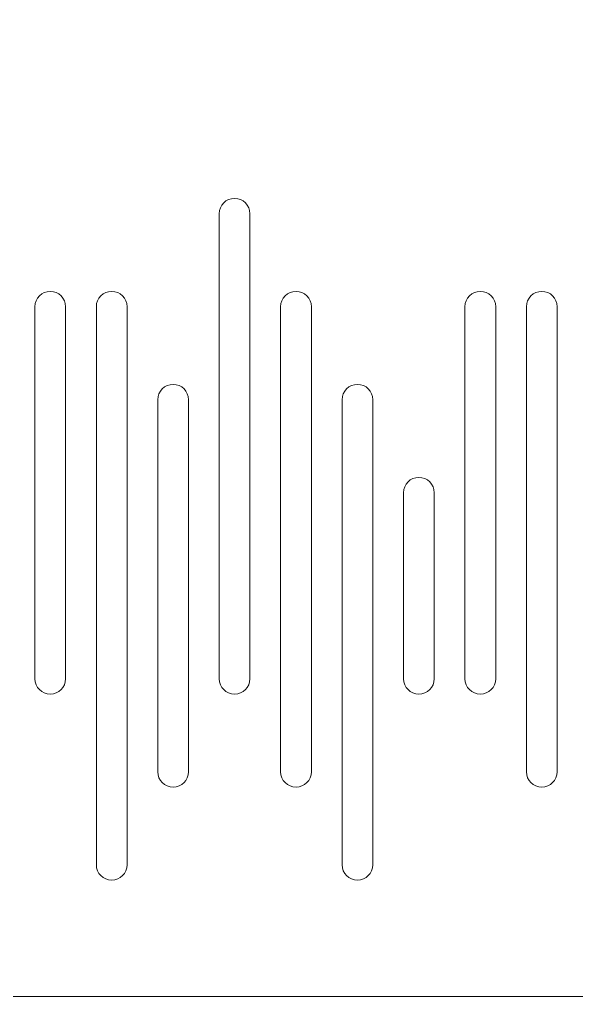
# Model space of a CAD drawing. Header units: metres. Extents: x -2538 to 7610, y -1082 to -498.
# Drawn here: x 6694.2 to 6831.6, y -1081.9 to -840.8 of the extents above; entities that cross this region are included whole.
import ezdxf

# ---------------------------------------------------------------- set-up
doc = ezdxf.new("R2010")
doc.units = ezdxf.units.M
doc.linetypes.add('AUSGEZOGEN', pattern=[0])
doc.layers.add('Standard', color=7, linetype='AUSGEZOGEN', lineweight=25)

msp = doc.modelspace()

# ---------------------------------------------------------------- linework, layer by layer
at = {"layer": 'Standard', "color": 7, "linetype": 'AUSGEZOGEN', "lineweight": 13}
for p, q in [((6743.46, -1003.47), (6743.46, -888.71)), ((6751.04, -888.71), (6751.04, -1003.47)), ((6697.98, -1003.47), (6697.98, -911.66)), ((6705.56, -911.66), (6705.56, -1003.47)), ((6713.14, -1049.37), (6713.14, -911.66)), ((6720.72, -911.66), (6720.72, -1049.37)), ((6758.62, -1026.42), (6758.62, -911.66)), ((6766.2, -911.66), (6766.2, -1026.42)), ((6804.1, -1003.47), (6804.1, -911.66)), ((6811.68, -911.66), (6811.68, -1003.47)), ((6819.26, -1026.42), (6819.26, -911.66)), ((6826.84, -911.66), (6826.84, -1026.42)), ((6728.3, -1026.42), (6728.3, -934.61)), ((6735.88, -934.61), (6735.88, -1026.42)), ((6773.78, -1049.37), (6773.78, -934.61)), ((6781.36, -934.61), (6781.36, -1049.37)), ((6788.94, -1003.47), (6788.94, -957.56)), ((6796.52, -957.56), (6796.52, -1003.47))]:
    msp.add_line(p, q, dxfattribs=at)
msp.add_lwpolyline([(6413.64, -1081.87), (6975.64, -1081.87), (6975.64, -519.87), (6413.64, -519.87), (6413.64, -1081.87)], close=True, dxfattribs=at)
for centre, start, end in [((6747.25, -888.71), 0, 180), ((6701.77, -911.66), 0, 180), ((6716.93, -911.66), 0, 180), ((6762.41, -911.66), 0, 180), ((6807.89, -911.66), 0, 180), ((6823.05, -911.66), 0, 180), ((6732.09, -934.61), 0, 180), ((6777.57, -934.61), 0, 180), ((6792.73, -957.56), 0, 180), ((6701.77, -1003.47), 180, 0), ((6747.25, -1003.47), 180, 0), ((6792.73, -1003.47), 180, 0), ((6807.89, -1003.47), 180, 0), ((6732.09, -1026.42), 180, 0), ((6762.41, -1026.42), 180, 0), ((6823.05, -1026.42), 180, 0), ((6716.93, -1049.37), 180, 0), ((6777.57, -1049.37), 180, 0)]:
    msp.add_arc(centre, 3.79, start, end, dxfattribs=at)

doc.saveas('drawing.dxf')
